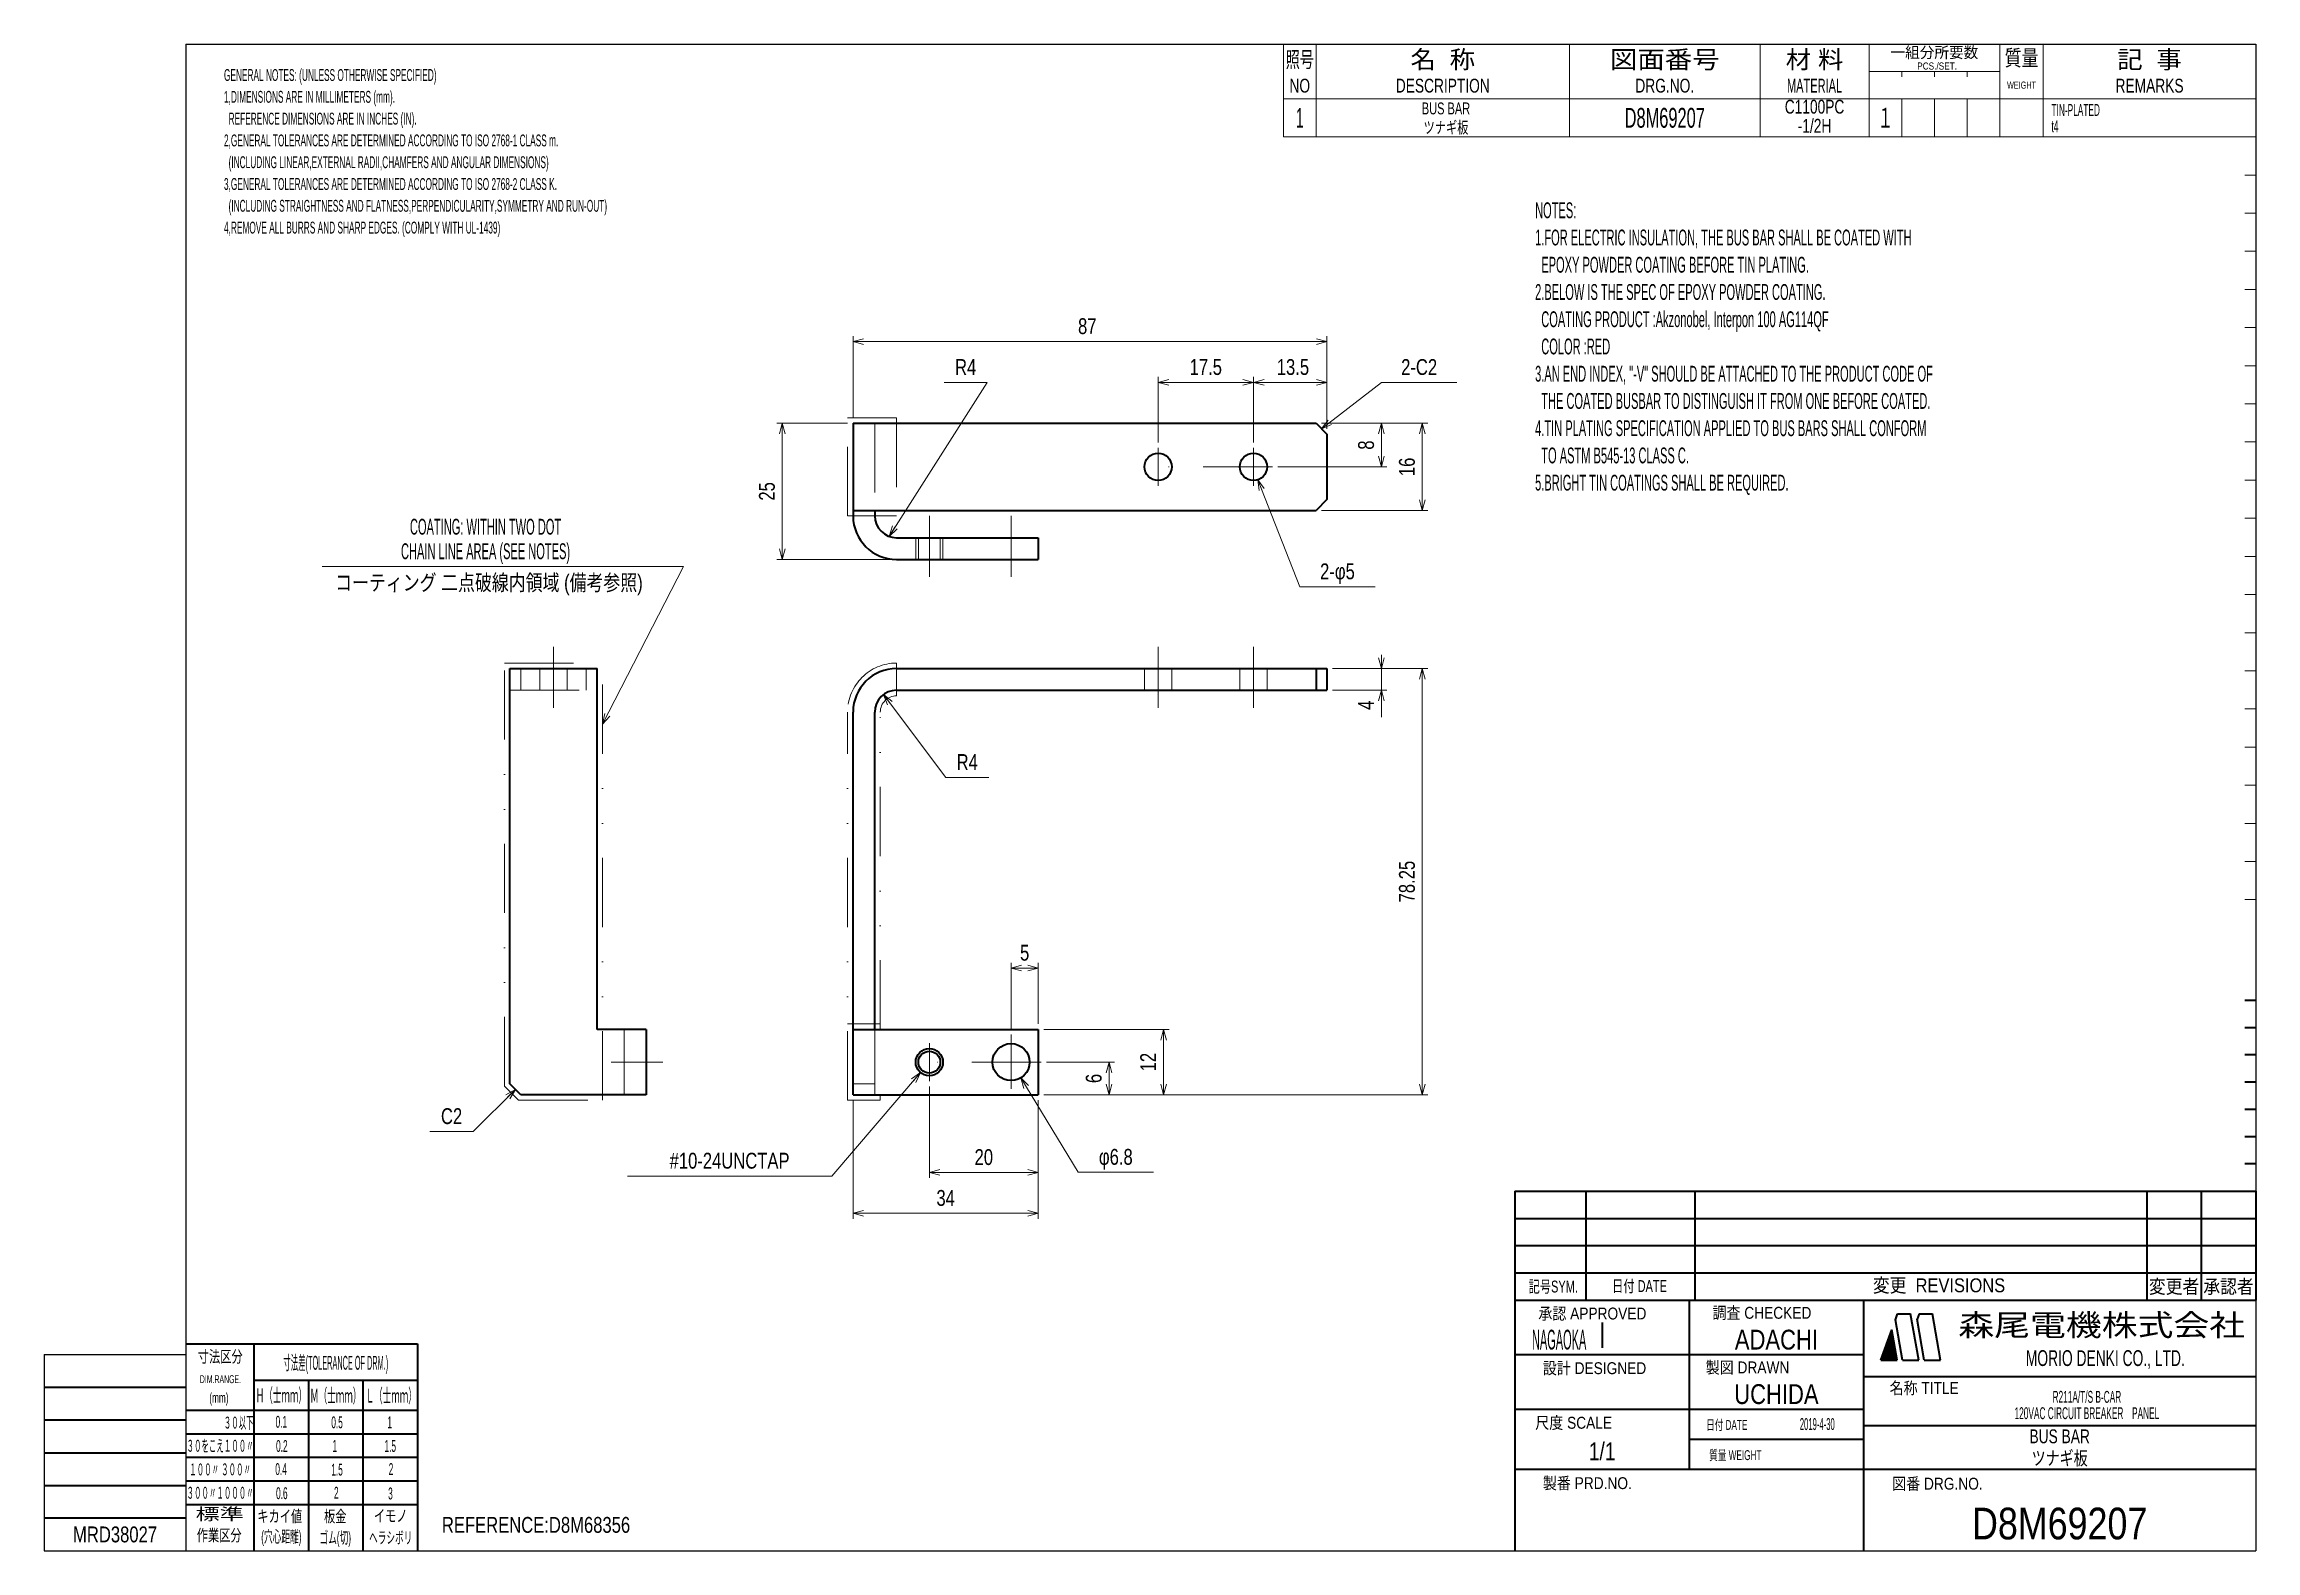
# Model space of a CAD drawing. Header units: millimetres. Extents: x 7 to 413, y 10 to 287.
import ezdxf
from ezdxf.enums import TextEntityAlignment as Align

# ---------------------------------------------------------------- set-up
doc = ezdxf.new("R2010")
doc.units = ezdxf.units.MM
for name, pattern in [('DASHDOT', [25.3, 12.7, -6.3, 0, -6.3]), ('DASHED', [19, 12.7, -6.3]), ('DIVIDE', [31.6, 12.7, -6.3, 0, -6.3, 0, -6.3])]:
    doc.linetypes.add(name, pattern=pattern)
for name, color, linetype in [('GR1_01', 7, 'Continuous'), ('GR1_02', 7, 'Continuous'), ('GR1_16', 7, 'Continuous'), ('図面枠D8M', 7, 'Continuous'), ('表題、部品表', 7, 'Continuous'), ('表題、部品表_01', 7, 'Continuous'), ('表題、部品表_02', 7, 'Continuous'), ('表題、部品表_03', 7, 'Continuous')]:
    doc.layers.add(name, color=color, linetype=linetype)
doc.styles.add('HG丸ｺﾞｼｯｸM-PRO', font='')
doc.styles.get('HG丸ｺﾞｼｯｸM-PRO').set_extended_font_data('HG丸ｺﾞｼｯｸM-PRO')

# ---------------------------------------------------------------- blocks, each defined once
blk = doc.blocks.new('BLKF024')
at = {"layer": '図面枠D8M', "color": 4, "linetype": 'Continuous', "lineweight": 13}
for p, q in [((344.778471, 46.998727), (346.524087, 48.744343)), ((344.8594, 47.221078), (346.502888, 48.864566)), ((344.940329, 47.443428), (346.48169, 48.984789)), ((345.021258, 47.665778), (346.460491, 49.105012)), ((345.102186, 47.888128), (346.439293, 49.225235)), ((345.183115, 48.110479), (346.418094, 49.345457)), ((345.264044, 48.332829), (346.396896, 49.46568)), ((345.344973, 48.555179), (346.375697, 49.585903)), ((345.425902, 48.777529), (346.354499, 49.706126)), ((345.506831, 48.999879), (346.3333, 49.826349)), ((345.58776, 49.22223), (346.312102, 49.946572)), ((345.668689, 49.44458), (346.290903, 50.066794)), ((345.749617, 49.66693), (346.269705, 50.187017)), ((345.830546, 49.88928), (346.248506, 50.30724)), ((345.911475, 50.111631), (346.227307, 50.427463)), ((345.992404, 50.333981), (346.206109, 50.547686)), ((346.073333, 50.556331), (346.18491, 50.667909)), ((346.154262, 50.778681), (346.163712, 50.788131)), ((344.157871, 45.246757), (346.693675, 47.782561)), ((344.211969, 45.442276), (346.672477, 47.902784)), ((344.292898, 45.664626), (346.651278, 48.023006)), ((344.299292, 45.246757), (346.714874, 47.662338)), ((344.373827, 45.886976), (346.63008, 48.143229)), ((344.440714, 45.246757), (346.736072, 47.542115)), ((344.454756, 46.109327), (346.608881, 48.263452)), ((344.535684, 46.331677), (346.587682, 48.383675)), ((344.582135, 45.246757), (346.757271, 47.421892)), ((344.616613, 46.554027), (346.566484, 48.503898)), ((344.697542, 46.776377), (346.545285, 48.624121)), ((344.723556, 45.246757), (346.778469, 47.301669)), ((344.864978, 45.246757), (346.799668, 47.181447)), ((345.006399, 45.246757), (346.820866, 47.061224)), ((345.147821, 45.246757), (346.842065, 46.941001)), ((345.289242, 45.246757), (346.863263, 46.820778)), ((345.430663, 45.246757), (346.884462, 46.700555)), ((345.572085, 45.246757), (346.90566, 46.580332)), ((345.713506, 45.246757), (346.926859, 46.46011)), ((345.854927, 45.246757), (346.948057, 46.339887)), ((345.996349, 45.246757), (346.969256, 46.219664)), ((346.13777, 45.246757), (346.990455, 46.099441)), ((346.279191, 45.246757), (347.011653, 45.979218)), ((346.420613, 45.246757), (347.032852, 45.858995)), ((346.562034, 45.246757), (347.05405, 45.738773)), ((346.703455, 45.246757), (347.075249, 45.61855)), ((346.844877, 45.246757), (347.096447, 45.498327)), ((346.986298, 45.246757), (347.117646, 45.378104)), ((347.12772, 45.246757), (347.138844, 45.257881))]:
    blk.add_line(p, q, dxfattribs=at)
blk = doc.blocks.new('BLKF023')
at = {"layer": '図面枠D8M', "color": 2, "linetype": 'Continuous', "lineweight": 25}
for p, q in [((33, 286.75), (413, 286.75)), ((33, 286.75), (33, 10.25)), ((413, 286.75), (413, 10.25)), ((7, 46.25), (7, 10.25)), ((7, 46.25), (33, 46.25)), ((7, 10.25), (413, 10.25))]:
    blk.add_line(p, q, dxfattribs=at)
at = {"layer": '図面枠D8M', "color": 4, "linetype": 'Continuous', "lineweight": 13}
for p, q in [((413, 269.75), (411, 269.75)), ((413, 262.75), (411, 262.75)), ((413, 255.75), (411, 255.75)), ((413, 248.75), (411, 248.75)), ((413, 241.75), (411, 241.75)), ((413, 234.75), (411, 234.75)), ((413, 227.75), (411, 227.75)), ((413, 220.75), (411, 220.75)), ((413, 213.75), (411, 213.75)), ((413, 206.75), (411, 206.75)), ((413, 199.75), (411, 199.75)), ((413, 192.75), (411, 192.75)), ((413, 185.75), (411, 185.75)), ((413, 178.75), (411, 178.75)), ((413, 171.75), (411, 171.75)), ((413, 164.75), (411, 164.75)), ((413, 157.75), (411, 157.75)), ((413, 150.75), (411, 150.75)), ((413, 143.75), (411, 143.75)), ((413, 136.75), (411, 136.75)), ((411, 129.75), (413, 129.75))]:
    blk.add_line(p, q, dxfattribs=at)
at = {"layer": '図面枠D8M', "color": 3, "linetype": 'Continuous', "lineweight": 35}
for p, q in [((413, 111.25), (411, 111.25)), ((413, 106.25), (411, 106.25)), ((413, 101.25), (411, 101.25)), ((413, 96.25), (411, 96.25)), ((413, 91.25), (411, 91.25)), ((413, 86.25), (411, 86.25)), ((413, 81.25), (411, 81.25)), ((277, 56.25), (277, 10.25)), ((277, 56.25), (413, 56.25)), ((309, 56.25), (309, 25.25)), ((341, 56.25), (341, 10.25)), ((346.84, 52.65), (347.23, 53.75)), ((347.23, 53.75), (349.64, 53.75)), ((351.14, 45.25), (349.64, 53.75)), ((351.18, 53.75), (350.82, 52.76)), ((351.18, 53.75), (353.64, 53.75)), ((355.14, 45.25), (353.64, 53.75)), ((293, 52.17), (293, 47.48)), ((344.14, 45.25), (346.16, 50.8)), ((347.14, 45.25), (346.16, 50.8)), ((348.14, 45.25), (346.84, 52.65)), ((352.14, 45.25), (350.82, 52.76)), ((33, 48.25), (75.5, 48.25)), ((45.5, 48.25), (45.5, 10.25)), ((75.5, 48.25), (75.5, 10.25)), ((277, 46.25), (341, 46.25)), ((344.14, 45.25), (347.14, 45.25)), ((348.14, 45.25), (351.14, 45.25)), ((352.14, 45.25), (355.14, 45.25)), ((45.5, 41.55), (75.5, 41.55)), ((55.5, 41.55), (55.5, 10.25)), ((65.5, 41.55), (65.5, 10.25)), ((341, 42.25), (413, 42.25)), ((7, 40.25), (33, 40.25)), ((7, 34.25), (33, 34.25)), ((33, 36.05), (75.5, 36.05)), ((277, 36.25), (341, 36.25)), ((341, 33.25), (413, 33.25)), ((33, 31.72), (75.5, 31.72)), ((309, 30.75), (341, 30.75)), ((7, 28.25), (33, 28.25)), ((33, 27.4), (75.5, 27.4)), ((277, 25.25), (413, 25.25)), ((7, 22.25), (33, 22.25)), ((33, 23.07), (75.5, 23.07)), ((33, 16.25), (7, 16.25)), ((33, 18.75), (75.5, 18.75))]:
    blk.add_line(p, q, dxfattribs=at)
at = {"layer": '図面枠D8M', "color": 4, "linetype": 'Continuous', "lineweight": 13}
blk.add_blockref('BLKF024', (0, 0), dxfattribs=at)
at = {"layer": '図面枠D8M', "color": 4, "linetype": 'Continuous', "lineweight": 13, "style": 'HG丸ｺﾞｼｯｸM-PRO'}
for s, height, width, p in [('承認 APPROVED', 2.1818, 0.863151, (291.21, 53.79)), ('調査 CHECKED', 2.182, 0.863174, (322.34, 53.92)), ('寸法差(TOLERANCE OF DRM.)', 2.5455, 0.382528, (60.52, 44.75)), ('設計 DESIGNED', 2.1818, 0.862613, (291.61, 43.76)), ('製図 DRAWN', 2.182, 0.863099, (319.7, 43.9)), ('DIM.RANGE.', 1.455, 0.522543, (39.35, 41.74)), ('名称 TITLE', 2.182, 0.862489, (352.13, 40.11)), ('Ｈ（士ｍｍ）', 2.545, 0.439786, (50.53, 38.76)), ('Ｍ（士ｍｍ）', 2.545, 0.439786, (60.52, 38.71)), ('Ｌ（士ｍｍ）', 2.545, 0.439786, (70.7, 38.71)), ('３０以下', 2.182, 0.44793, (42.7, 33.77)), ('0.1', 2.182, 0.522424, (50.53, 33.92)), ('0.5', 2.182, 0.522424, (60.76, 33.82)), ('1', 2.18, 0.521199, (70.42, 33.82)), ('尺度 SCALE', 2.182, 0.862581, (287.78, 33.74)), ('日付 DATE', 1.818, 0.618255, (315.88, 33.34)), ('３０をこえ１００〃', 2.182, 0.44793, (39.29, 29.52)), ('0.2', 2.182, 0.522424, (50.62, 29.48)), ('1', 2.18, 0.521199, (60.33, 29.48)), ('1.5', 2.182, 0.522424, (70.52, 29.48)), ('質量 WEIGHT', 1.818, 0.618812, (317.46, 27.8)), ('１００〃 ３００〃', 2.182, 0.448161, (39.29, 25.18)), ('0.4', 2.182, 0.522424, (50.48, 25.24)), ('1.5', 2.182, 0.522424, (60.76, 25.15)), ('2', 2.18, 0.521199, (70.66, 25.24)), ('３００〃１０００〃', 2.182, 0.44793, (39.29, 20.89)), ('0.6', 2.182, 0.522424, (50.62, 20.81)), ('2', 2.18, 0.521199, (60.62, 20.9)), ('3', 2.18, 0.521199, (70.56, 20.76)), ('製番 PRD.NO.', 2.182, 0.863299, (290.29, 22.66)), ('図番 DRG.NO.', 2.182, 0.863083, (354.56, 22.56)), ('キカイ値', 2.182, 0.692256, (50.24, 16.58)), ('板金', 2.182, 0.692256, (60.43, 16.58)), ('イモノ', 2.182, 0.692256, (70.61, 16.67))]:
    blk.add_text(s, height=height, dxfattribs=dict(at, width=width)).set_placement(p, align=Align.MIDDLE_CENTER)
at = {"layer": '図面枠D8M', "color": 2, "linetype": 'Continuous', "lineweight": 25, "style": 'HG丸ｺﾞｼｯｸM-PRO', "width": 1.206081}
blk.add_text('森尾電機株式会社', height=4, dxfattribs=at).set_placement((384.72, 51.68), align=Align.MIDDLE_CENTER)
at = {"layer": '図面枠D8M', "color": 4, "linetype": 'Continuous', "lineweight": 13, "style": 'HG丸ｺﾞｼｯｸM-PRO'}
for s, height, width, p in [('寸法区分', 2.182, 0.692256, (39.31, 44.15)), ('(mm)', 1.818, 0.619256, (39.07, 36.89)), ('標準', 2.182, 1.489301, (39.21, 15.25)), ('作業区分', 2.182, 0.692256, (39.12, 11.35)), ('(穴心距離)', 2.182, 0.521231, (50.53, 11.11)), ('ゴム(切)', 2.182, 0.521232, (60.43, 10.92)), ('ヘラシボリ', 2.182, 0.521228, (70.61, 10.92))]:
    blk.add_text(s, height=height, dxfattribs=dict(at, width=width)).set_placement(p, align=Align.BOTTOM_CENTER)
at = {"layer": '図面枠D8M', "color": 3, "linetype": 'Continuous', "lineweight": 35, "style": 'HG丸ｺﾞｼｯｸM-PRO', "width": 0.652197}
blk.add_text('MORIO DENKI CO., LTD.', height=2.9091, dxfattribs=at).set_placement((385.38, 45.61), align=Align.MIDDLE_CENTER)
blk = doc.blocks.new('BLKF025')
at = {"layer": '図面枠D8M', "color": 3, "linetype": 'Continuous', "lineweight": 35, "style": 'HG丸ｺﾞｼｯｸM-PRO'}
for s, height, width, p in [('NAGAOKA', 3.636, 0.414524, (285.11, 49)), ('ADACHI', 3.636, 0.830909, (325, 49)), ('UCHIDA', 3.636, 0.830691, (325, 39)), ('120VAC CIRCUIT BREAKER\u3000PANEL', 2.1818, 0.522056, (382, 35.5)), ('R211A/T/S B-CAR', 2.1818, 0.521766, (382, 38.5)), ('2019-4-30', 2.182, 0.482367, (332.5, 33.5)), ('BUS BAR', 2.545, 0.742441, (377, 31.25)), ('1/1', 3.273, 0.80628, (293, 28.5)), ('D8M69207', 5.818, 0.845432, (377, 15.25))]:
    blk.add_text(s, height=height, dxfattribs=dict(at, width=width)).set_placement(p, align=Align.MIDDLE_CENTER)
blk = doc.blocks.new('BLKF027')
at = {"layer": '図面枠D8M', "color": 3, "linetype": 'Continuous', "lineweight": 35}
for p, q in [((277, 61.25), (413, 61.25)), ((277, 61.25), (277, 56.25)), ((290, 61.25), (290, 56.25)), ((310, 61.25), (310, 56.25)), ((393, 61.25), (393, 56.25)), ((403, 61.25), (403, 56.25)), ((413, 61.25), (413, 56.25)), ((277, 56.25), (413, 56.25))]:
    blk.add_line(p, q, dxfattribs=at)
at = {"layer": '図面枠D8M', "color": 4, "linetype": 'Continuous', "lineweight": 13, "style": 'HG丸ｺﾞｼｯｸM-PRO'}
for s, height, width, p in [('記号SYM.', 2.182, 0.69227, (284.03, 58.74)), ('日付 DATE', 2.182, 0.692507, (299.87, 58.83)), ('変更  REVISIONS', 2.5455, 0.887352, (354.85, 58.97)), ('変更者', 2.545, 0.887717, (398, 58.75)), ('承認者', 2.545, 0.887717, (408, 58.75))]:
    blk.add_text(s, height=height, dxfattribs=dict(at, width=width)).set_placement(p, align=Align.MIDDLE_CENTER)
blk = doc.blocks.new('BLKF026')
at = {"layer": '図面枠D8M', "color": 3, "linetype": 'Continuous', "lineweight": 35}
blk.add_blockref('BLKF027', (0, 0), dxfattribs=at)
blk = doc.blocks.new('BLKF029')
at = {"layer": '図面枠D8M', "color": 3, "linetype": 'Continuous', "lineweight": 35}
for p, q in [((277, 66.25), (413, 66.25)), ((277, 66.25), (277, 61.25)), ((290, 66.25), (290, 61.25)), ((310, 66.25), (310, 61.25)), ((393, 66.25), (393, 61.25)), ((403, 66.25), (403, 61.25)), ((413, 66.25), (413, 61.25)), ((277, 61.25), (413, 61.25))]:
    blk.add_line(p, q, dxfattribs=at)
blk = doc.blocks.new('BLKF028')
at = {"layer": '図面枠D8M', "color": 3, "linetype": 'Continuous', "lineweight": 35}
blk.add_blockref('BLKF029', (0, 0), dxfattribs=at)
blk = doc.blocks.new('BLKF031')
at = {"layer": '図面枠D8M', "color": 3, "linetype": 'Continuous', "lineweight": 35}
for p, q in [((277, 71.25), (413, 71.25)), ((277, 71.25), (277, 66.25)), ((290, 71.25), (290, 66.25)), ((310, 71.25), (310, 66.25)), ((393, 71.25), (393, 66.25)), ((403, 71.25), (403, 66.25)), ((413, 71.25), (413, 66.25)), ((277, 66.25), (413, 66.25))]:
    blk.add_line(p, q, dxfattribs=at)
blk = doc.blocks.new('BLKF030')
at = {"layer": '図面枠D8M', "color": 3, "linetype": 'Continuous', "lineweight": 35}
blk.add_blockref('BLKF031', (0, 0), dxfattribs=at)
blk = doc.blocks.new('BLKF033')
at = {"layer": '図面枠D8M', "color": 3, "linetype": 'Continuous', "lineweight": 35}
for p, q in [((277, 76.25), (413, 76.25)), ((277, 76.25), (277, 71.25)), ((290, 76.25), (290, 71.25)), ((310, 76.25), (310, 71.25)), ((393, 76.25), (393, 71.25)), ((403, 76.25), (403, 71.25)), ((413, 76.25), (413, 71.25)), ((277, 71.25), (413, 71.25))]:
    blk.add_line(p, q, dxfattribs=at)
blk = doc.blocks.new('BLKF032')
at = {"layer": '図面枠D8M', "color": 3, "linetype": 'Continuous', "lineweight": 35}
blk.add_blockref('BLKF033', (0, 0), dxfattribs=at)
blk = doc.blocks.new('BLKF035')
at = {"layer": '表題、部品表_01', "color": 4, "linetype": 'Continuous', "lineweight": 13}
for p, q in [((234.5, 286.75), (234.5, 276.75)), ((234.5, 286.75), (413, 286.75)), ((240.5, 286.75), (240.5, 276.75)), ((287, 286.75), (287, 276.75)), ((322, 286.75), (322, 276.75)), ((342, 286.75), (342, 276.75)), ((366, 286.75), (366, 276.75)), ((374, 286.75), (374, 276.75)), ((413, 286.75), (413, 276.75)), ((342, 281.75), (366, 281.75)), ((348, 280.75), (348, 281.75)), ((354, 281.75), (354, 280.75)), ((360, 281.75), (360, 280.75)), ((234.5, 276.75), (413, 276.75))]:
    blk.add_line(p, q, dxfattribs=at)
at = {"layer": '表題、部品表_01', "color": 3, "linetype": 'Continuous', "lineweight": 35, "style": 'HG丸ｺﾞｼｯｸM-PRO'}
for s, height, width, p in [('照号', 2.909, 0.651535, (237.5, 283.95)), ('名  称', 3.273, 1.042426, (263.75, 283.95)), ('図面番号', 3.273, 1.127518, (304.5, 283.95)), ('材 料', 3.273, 1.042439, (332, 283.95)), ('一組分所要数', 2.036, 0.966638, (354, 285.25)), ('質量', 2.909, 0.781842, (370, 284.25)), ('記  事', 3.273, 1.042426, (393.5, 283.95)), ('NO', 2.545, 0.740841, (237.5, 279.15)), ('DESCRIPTION', 2.5455, 0.741365, (263.75, 279.15)), ('DRG.NO.', 2.545, 0.741189, (304.5, 279.15)), ('MATERIAL', 2.545, 0.594756, (332, 279.15)), ('PCS./SET.', 1.309, 0.862935, (354.5, 282.75)), ('REMARKS', 2.545, 0.742803, (393.5, 279.15)), ('WEIGHT', 1.309, 0.635507, (370, 279.25))]:
    blk.add_text(s, height=height, dxfattribs=dict(at, width=width)).set_placement(p, align=Align.MIDDLE_CENTER)
blk = doc.blocks.new('BLKF034')
at = {"layer": '表題、部品表_01', "color": 3, "linetype": 'Continuous', "lineweight": 13}
blk.add_blockref('BLKF035', (0, 0), dxfattribs=at)
blk = doc.blocks.new('BLKF036')
at = {"layer": '表題、部品表_02', "color": 4, "linetype": 'Continuous', "lineweight": 13}
for p, q in [((234.5, 276.75), (234.5, 269.75)), ((234.5, 276.75), (413, 276.75)), ((240.5, 276.75), (240.5, 269.75)), ((287, 276.75), (287, 269.75)), ((322, 276.75), (322, 269.75)), ((342, 276.75), (342, 269.75)), ((348, 276.75), (348, 269.75)), ((354, 276.75), (354, 269.75)), ((360, 269.75), (360, 276.75)), ((366, 276.75), (366, 269.75)), ((374, 276.75), (374, 269.75)), ((413, 276.75), (413, 269.75)), ((234.5, 269.75), (413, 269.75))]:
    blk.add_line(p, q, dxfattribs=at)
blk = doc.blocks.new('FXTIP_ARROW_S')
at = {"color": 0, "linetype": 'Continuous', "lineweight": -2}
for q in [(-1, 0), (-0.97, 0.26), (-0.97, -0.26)]:
    blk.add_line((0, 0), q, dxfattribs=at)
blk = doc.blocks.new('FXTIP_ARROW_E')
at = {"color": 0, "linetype": 'Continuous', "lineweight": -2}
for q in [(-1, 0), (-0.97, 0.26), (-0.97, -0.26)]:
    blk.add_line((0, 0), q, dxfattribs=at)
blk = doc.blocks.new('BLKF039')
at = {"layer": 'GR1_01', "color": 3, "linetype": 'Continuous', "lineweight": 35}
for p, q in [((155.49, 217.18), (155.49, 200.18)), ((155.49, 217.18), (240.49, 217.18)), ((240.49, 217.18), (242.49, 215.18)), ((242.49, 215.18), (242.49, 203.18)), ((242.49, 203.18), (240.49, 201.18)), ((155.49, 201.18), (240.49, 201.18)), ((159.49, 201.18), (159.49, 200.18)), ((163.49, 196.18), (189.49, 196.18)), ((189.49, 196.18), (189.49, 192.18)), ((163.49, 192.18), (189.49, 192.18))]:
    blk.add_line(p, q, dxfattribs=at)
at = {"layer": 'GR1_01', "color": 4, "linetype": 'DASHED', "lineweight": 13}
for p, q in [((159.49, 217.18), (159.49, 201.18)), ((166.99, 196.18), (166.99, 192.18)), ((167.49, 196.18), (167.49, 192.18)), ((171.49, 196.18), (171.49, 192.18)), ((171.99, 196.18), (171.99, 192.18))]:
    blk.add_line(p, q, dxfattribs=at)
at = {"layer": 'GR1_01', "color": 3, "linetype": 'Continuous', "lineweight": 35}
for centre in [(211.49, 209.18), (228.99, 209.18)]:
    blk.add_circle(centre, 2.5, dxfattribs=at)
for radius in [8, 4]:
    blk.add_arc((163.49, 200.18), radius, 180, 270, dxfattribs=at)
blk = doc.blocks.new('BLKF038')
at = {"layer": 'GR1_01', "color": 4, "linetype": 'DASHDOT', "lineweight": 13}
for p, q in [((211.49, 205.68), (211.49, 212.68)), ((228.99, 205.68), (228.99, 212.68)), ((232.49, 209.18), (207.99, 209.18)), ((169.49, 200.18), (169.49, 188.98)), ((184.49, 188.98), (184.49, 200.18))]:
    blk.add_line(p, q, dxfattribs=at)
at = {"layer": 'GR1_01', "color": 3, "linetype": 'Continuous', "lineweight": 35}
blk.add_blockref('BLKF039', (0, 0), dxfattribs=at)
blk = doc.blocks.new('BLKF041')
at = {"layer": 'GR1_01', "color": 3, "linetype": 'Continuous', "lineweight": 35}
for p, q in [((92.49, 95.93), (92.49, 172.18)), ((92.49, 172.18), (108.49, 172.18)), ((108.49, 105.93), (108.49, 172.18)), ((117.49, 105.93), (108.49, 105.93)), ((117.49, 105.93), (117.49, 93.93)), ((94.49, 93.93), (92.49, 95.93)), ((117.49, 93.93), (94.49, 93.93))]:
    blk.add_line(p, q, dxfattribs=at)
at = {"layer": 'GR1_01', "color": 4, "linetype": 'DASHED', "lineweight": 13}
for p, q in [((94.49, 168.18), (94.49, 172.18)), ((97.99, 168.18), (97.99, 172.18)), ((102.99, 168.18), (102.99, 172.18)), ((106.49, 168.18), (106.49, 172.18)), ((92.49, 168.18), (108.49, 168.18)), ((113.49, 93.93), (113.49, 105.93))]:
    blk.add_line(p, q, dxfattribs=at)
blk = doc.blocks.new('BLKF040')
at = {"layer": 'GR1_01', "color": 4, "linetype": 'DASHDOT', "lineweight": 13}
for p, q in [((100.49, 176.18), (100.49, 164.98)), ((120.54, 99.93), (111.05, 99.93))]:
    blk.add_line(p, q, dxfattribs=at)
at = {"layer": 'GR1_01', "color": 3, "linetype": 'Continuous', "lineweight": 35}
blk.add_blockref('BLKF041', (0, 0), dxfattribs=at)
blk = doc.blocks.new('BLKF043')
at = {"layer": 'GR1_01', "color": 3, "linetype": 'Continuous', "lineweight": 35}
for p, q in [((163.49, 172.18), (242.49, 172.18)), ((240.49, 172.18), (240.49, 168.18)), ((242.49, 172.18), (242.49, 168.18)), ((163.49, 168.18), (242.49, 168.18)), ((155.49, 93.93), (155.49, 164.18)), ((159.49, 105.93), (159.49, 164.18)), ((155.49, 105.93), (189.49, 105.93)), ((189.49, 105.93), (189.49, 93.93)), ((155.49, 93.93), (189.49, 93.93))]:
    blk.add_line(p, q, dxfattribs=at)
at = {"layer": 'GR1_01', "color": 4, "linetype": 'DASHED', "lineweight": 13}
for p, q in [((208.99, 168.18), (208.99, 172.18)), ((213.99, 168.18), (213.99, 172.18)), ((226.49, 168.18), (226.49, 172.18)), ((231.49, 168.18), (231.49, 172.18)), ((159.49, 93.93), (159.49, 105.93)), ((155.49, 95.93), (159.49, 95.93))]:
    blk.add_line(p, q, dxfattribs=at)
at = {"layer": 'GR1_01', "color": 3, "linetype": 'Continuous', "lineweight": 35}
for centre, radius in [((169.49, 99.93), 2.5), ((169.49, 99.93), 2), ((184.49, 99.93), 3.4)]:
    blk.add_circle(centre, radius, dxfattribs=at)
for radius in [8, 4]:
    blk.add_arc((163.49, 164.18), radius, 90, 180, dxfattribs=at)
blk = doc.blocks.new('BLKF042')
at = {"layer": 'GR1_01', "color": 4, "linetype": 'DASHDOT', "lineweight": 13}
for p, q in [((211.49, 176.18), (211.49, 164.98)), ((228.99, 176.18), (228.99, 164.98)), ((169.49, 96.43), (169.49, 103.43)), ((184.49, 95), (184.49, 104.98)), ((190.01, 99.93), (165.99, 99.93))]:
    blk.add_line(p, q, dxfattribs=at)
at = {"layer": 'GR1_01', "color": 3, "linetype": 'Continuous', "lineweight": 35}
blk.add_blockref('BLKF043', (0, 0), dxfattribs=at)
blk = doc.blocks.new('BLKF044')
at = {"layer": 'GR1_16', "color": 4, "linetype": 'DIVIDE', "lineweight": 13}
for p, q in [((91.49, 173.18), (109.49, 173.18)), ((91.49, 95.52), (91.49, 173.18)), ((109.49, 92.93), (109.49, 173.18)), ((91.49, 95.52), (94.07, 92.93)), ((94.07, 92.93), (109.49, 92.93))]:
    blk.add_line(p, q, dxfattribs=at)
blk = doc.blocks.new('BLKF045')
at = {"layer": 'GR1_16', "color": 4, "linetype": 'DIVIDE', "lineweight": 13}
for p, q in [((154.49, 200.18), (154.49, 218.18)), ((154.49, 218.18), (163.49, 218.18)), ((163.49, 218.18), (163.49, 200.18)), ((154.49, 200.18), (163.49, 200.18))]:
    blk.add_line(p, q, dxfattribs=at)
blk = doc.blocks.new('BLKF046')
at = {"layer": 'GR1_16', "color": 4, "linetype": 'DIVIDE', "lineweight": 13}
for p, q in [((163.49, 173.18), (163.49, 167.18)), ((154.49, 92.93), (154.49, 164.18)), ((160.49, 105.93), (160.49, 164.18)), ((154.49, 106.93), (160.49, 106.93)), ((160.49, 92.93), (160.49, 93.93)), ((154.49, 92.93), (160.49, 92.93))]:
    blk.add_line(p, q, dxfattribs=at)
for radius in [9, 3]:
    blk.add_arc((163.49, 164.18), radius, 90, 180, dxfattribs=at)

msp = doc.modelspace()

# ---------------------------------------------------------------- linework, layer by layer
at = {"layer": 'GR1_02', "color": 4, "linetype": 'Continuous', "lineweight": 13}
for p, q in [((155.49, 218.18), (155.49, 233.18)), ((155.49, 232.18), (242.49, 232.18)), ((242.49, 216.18), (242.49, 233.18)), ((162.11, 196.43), (180.12, 224.68)), ((180.12, 224.68), (172.2, 224.68)), ((211.49, 213.68), (211.49, 225.68)), ((211.49, 224.68), (228.99, 224.68)), ((228.99, 213.68), (228.99, 225.68)), ((228.99, 224.68), (242.49, 224.68)), ((241.49, 216.18), (252.49, 224.68)), ((242.49, 216.18), (242.49, 225.68)), ((252.49, 224.68), (266.33, 224.68)), ((154.49, 217.18), (141.49, 217.18)), ((142.49, 192.18), (142.49, 217.18)), ((241.49, 217.18), (260.99, 217.18)), ((241.49, 217.18), (253.49, 217.18)), ((252.49, 209.18), (252.49, 217.18)), ((259.99, 201.18), (259.99, 217.18)), ((233.49, 209.18), (253.49, 209.18)), ((229.79, 206.82), (237.49, 187.18)), ((241.49, 201.18), (260.99, 201.18)), ((162.49, 192.18), (141.49, 192.18)), ((237.49, 187.18), (251.33, 187.18)), ((252.49, 172.18), (252.49, 174.68)), ((243.49, 172.18), (253.49, 172.18)), ((243.49, 172.18), (260.99, 172.18)), ((252.49, 168.18), (252.49, 172.18)), ((259.99, 93.93), (259.99, 172.18)), ((161.09, 167.38), (172.49, 152.18)), ((243.49, 168.18), (253.49, 168.18)), ((252.49, 163.22), (252.49, 168.18)), ((172.49, 152.18), (180.41, 152.18)), ((184.49, 105.98), (184.49, 118.18)), ((189.49, 106.93), (189.49, 118.18)), ((184.49, 117.18), (189.49, 117.18)), ((190.49, 105.93), (213.49, 105.93)), ((212.49, 93.93), (212.49, 105.93)), ((167.86, 98.03), (151.58, 79.01)), ((191.01, 99.93), (203.49, 99.93)), ((202.49, 93.93), (202.49, 99.93)), ((93.49, 94.93), (85.74, 87.19)), ((169.49, 95.43), (169.49, 78.68)), ((186.26, 97.03), (196.8, 79.72)), ((190.49, 93.93), (260.99, 93.93)), ((190.49, 93.93), (213.49, 93.93)), ((190.49, 93.93), (203.49, 93.93)), ((155.49, 92.93), (155.49, 71.18)), ((189.49, 92.93), (189.49, 71.18)), ((189.49, 92.93), (189.49, 78.68)), ((85.74, 87.19), (77.82, 87.19)), ((151.58, 79.01), (114.06, 79.01)), ((169.49, 79.68), (189.49, 79.68)), ((196.8, 79.72), (210.64, 79.72)), ((155.49, 72.18), (189.49, 72.18))]:
    msp.add_line(p, q, dxfattribs=at)
at = {"layer": 'GR1_16', "color": 4, "linetype": 'Continuous', "lineweight": 13}
for p, q in [((124.37, 190.87), (58.02, 190.87)), ((109.49, 161.96), (124.37, 190.87))]:
    msp.add_line(p, q, dxfattribs=at)

# ---------------------------------------------------------------- block references
at = {"layer": 'GR1_01', "color": 4, "linetype": 'DASHDOT', "lineweight": 13}
for name in ['BLKF038', 'BLKF040', 'BLKF042']:
    msp.add_blockref(name, (0, 0), dxfattribs=at)
at = {"layer": 'GR1_02', "color": 4, "linetype": 'Continuous', "lineweight": 13, "xscale": 2, "yscale": 2}
for name, p, rotation in [('FXTIP_ARROW_S', (155.49, 232.18), 180), ('FXTIP_ARROW_E', (242.49, 232.18), 360), ('FXTIP_ARROW_S', (211.49, 224.68), 180), ('FXTIP_ARROW_E', (228.99, 224.68), 360), ('FXTIP_ARROW_S', (228.99, 224.68), 180), ('FXTIP_ARROW_E', (242.49, 224.68), 360), ('FXTIP_ARROW_E', (142.49, 217.18), 90), ('FXTIP_ARROW_S', (241.49, 216.18), 217.6942404666891), ('FXTIP_ARROW_E', (252.49, 217.18), 90), ('FXTIP_ARROW_E', (259.99, 217.18), 90), ('FXTIP_ARROW_S', (252.49, 209.18), 270), ('FXTIP_ARROW_S', (229.79, 206.82), 111.3973252209038), ('FXTIP_ARROW_S', (259.99, 201.18), 270), ('FXTIP_ARROW_S', (162.11, 196.43), 237.4774012752931), ('FXTIP_ARROW_S', (142.49, 192.18), 270), ('FXTIP_ARROW_S', (252.49, 172.18), 270), ('FXTIP_ARROW_E', (259.99, 172.18), 90), ('FXTIP_ARROW_S', (161.09, 167.38), 126.8698976458435), ('FXTIP_ARROW_E', (252.49, 168.18), 90), ('FXTIP_ARROW_S', (184.49, 117.18), 180), ('FXTIP_ARROW_E', (189.49, 117.18), 360), ('FXTIP_ARROW_E', (212.49, 105.93), 90), ('FXTIP_ARROW_S', (167.86, 98.03), 49.43089229903843), ('FXTIP_ARROW_E', (202.49, 99.93), 90), ('FXTIP_ARROW_S', (93.49, 94.93), 45), ('FXTIP_ARROW_S', (186.26, 97.03), 121.3485460299174), ('FXTIP_ARROW_S', (202.49, 93.93), 270), ('FXTIP_ARROW_S', (212.49, 93.93), 270), ('FXTIP_ARROW_S', (259.99, 93.93), 270), ('FXTIP_ARROW_S', (169.49, 79.68), 180), ('FXTIP_ARROW_E', (189.49, 79.68), 360), ('FXTIP_ARROW_S', (155.49, 72.18), 180), ('FXTIP_ARROW_E', (189.49, 72.18), 360)]:
    msp.add_blockref(name, p, dxfattribs=dict(at, rotation=rotation))
at = {"layer": 'GR1_16', "color": 4, "linetype": 'DIVIDE', "lineweight": 13}
for name in ['BLKF045', 'BLKF044', 'BLKF046']:
    msp.add_blockref(name, (0, 0), dxfattribs=at)
at = {"layer": 'GR1_16', "color": 4, "linetype": 'Continuous', "lineweight": 13, "xscale": 2, "yscale": 2, "rotation": 242.7714480522196}
msp.add_blockref('FXTIP_ARROW_S', (109.49, 161.96), dxfattribs=at)
at = {"layer": '図面枠D8M', "color": 4, "linetype": 'Continuous', "lineweight": 13}
msp.add_blockref('BLKF023', (0, 0), dxfattribs=at)
at = {"layer": '図面枠D8M', "color": 3, "linetype": 'Continuous', "lineweight": 35}
for name in ['BLKF032', 'BLKF030', 'BLKF028', 'BLKF026', 'BLKF025']:
    msp.add_blockref(name, (0, 0), dxfattribs=at)
at = {"layer": '表題、部品表_01', "color": 3, "linetype": 'Continuous', "lineweight": 13}
msp.add_blockref('BLKF034', (0, 0), dxfattribs=at)
at = {"layer": '表題、部品表_02', "color": 4, "linetype": 'Continuous', "lineweight": 13}
msp.add_blockref('BLKF036', (0, 0), dxfattribs=at)

# ---------------------------------------------------------------- texts
at = {"layer": 'GR1_02', "color": 3, "linetype": 'Continuous', "lineweight": 35, "style": 'HG丸ｺﾞｼｯｸM-PRO'}
for s, height, rotation, width, p in [('87', 2.909, 0, 0.784542, (198.49, 232.68)), ('17.5', 2.909, 0, 0.784749, (220.24, 225.18)), ('13.5', 2.909, 0, 0.784749, (236.24, 225.18)), ('8', 2.91, 90, 0.784542, (251.99, 213.18)), ('16', 2.909, 90, 0.784542, (259.49, 209.18)), ('25', 2.909, 90, 0.784542, (141.99, 204.68)), ('4', 2.91, 90, 0.784542, (251.99, 165.43)), ('78.25', 2.909, 90, 0.7847, (259.49, 133.06)), ('5', 2.91, 0, 0.784542, (186.99, 117.68)), ('6', 2.91, 90, 0.784542, (201.99, 96.93)), ('12', 2.909, 90, 0.784542, (211.99, 99.93)), ('20', 2.909, 0, 0.784542, (179.49, 80.18)), ('34', 2.909, 0, 0.784542, (172.49, 72.68))]:
    msp.add_text(s, height=height, rotation=rotation, dxfattribs=dict(at, width=width)).set_placement(p, align=Align.BOTTOM_CENTER)
for s, height, width, p in [('R4', 2.909, 0.783055, (176.16, 225.18)), ('2-C2', 2.909, 0.783285, (259.41, 225.18)), ('2-φ5', 2.909, 0.783086, (244.41, 187.68)), ('R4', 2.909, 0.783055, (176.45, 152.68)), ('C2', 2.909, 0.78334, (81.78, 87.69)), ('#10-24UNCTAP', 2.9091, 0.783218, (132.82, 79.51)), ('φ6.8', 2.909, 0.783726, (203.72, 80.22))]:
    msp.add_text(s, height=height, dxfattribs=dict(at, width=width)).set_placement(p, align=Align.BOTTOM_CENTER)
at = {"layer": 'GR1_16', "color": 3, "linetype": 'Continuous', "lineweight": 35, "style": 'HG丸ｺﾞｼｯｸM-PRO'}
for s, width, p in [('COATING: WITHIN TWO DOT', 0.522323, (88.02, 195.87)), ('CHAIN LINE AREA (SEE NOTES)', 0.522176, (88.02, 191.37))]:
    msp.add_text(s, height=2.9091, dxfattribs=dict(at, width=width)).set_placement(p, align=Align.BOTTOM_CENTER)
at = {"layer": 'GR1_16', "color": 3, "linetype": 'Continuous', "lineweight": 35, "style": 'HG丸ｺﾞｼｯｸM-PRO', "width": 0.781951}
msp.add_text('コーティング 二点破線内領域 (備考参照)', height=2.9091, dxfattribs=at).set_placement((88.64, 187.95), align=Align.MIDDLE_CENTER)
at = {"layer": '図面枠D8M', "color": 3, "linetype": 'Continuous', "lineweight": 35, "style": 'HG丸ｺﾞｼｯｸM-PRO'}
for s, width, p in [('GENERAL NOTES: (UNLESS OTHERWISE SPECIFIED)', 0.52211, (40, 282.19)), ('1,DIMENSIONS ARE IN MILLIMETERS (mm).', 0.522052, (40, 278.19)), ('  REFERENCE DIMENSIONS ARE IN INCHES (IN).', 0.522009, (40, 274.19)), ('2,GENERAL TOLERANCES ARE DETERMINED ACCORDING TO ISO 2768-1 CLASS m.', 0.522186, (40, 270.19)), ('  (INCLUDING LINEAR,EXTERNAL RADII,CHAMFERS AND ANGULAR DIMENSIONS)', 0.522355, (40, 266.19)), ('3,GENERAL TOLERANCES ARE DETERMINED ACCORDING TO ISO 2768-2 CLASS K.', 0.52223, (40, 262.19)), ('  (INCLUDING STRAIGHTNESS AND FLATNESS,PERPENDICULARITY,SYMMETRY AND RUN-OUT)', 0.522087, (40, 258.19)), ('4,REMOVE ALL BURRS AND SHARP EDGES. (COMPLY WITH UL-1439)', 0.52235, (40, 254.19))]:
    msp.add_text(s, height=2.1818, dxfattribs=dict(at, width=width)).set_placement(p, align=Align.TOP_LEFT)
for s, height, width, p in [('ツナギ板', 2.545, 0.741121, (377, 27.25)), ('MRD38027', 2.909, 0.783793, (20, 13.25))]:
    msp.add_text(s, height=height, dxfattribs=dict(at, width=width)).set_placement(p, align=Align.MIDDLE_CENTER)
at = {"layer": '図面枠D8M', "color": 3, "linetype": 'Continuous', "lineweight": 35, "style": 'HG丸ｺﾞｼｯｸM-PRO', "width": 0.783725}
msp.add_text('REFERENCE:D8M68356', height=2.9091, dxfattribs=at).set_placement((80, 15), align=Align.MIDDLE_LEFT)
at = {"layer": '表題、部品表', "color": 3, "linetype": 'Continuous', "lineweight": 35, "style": 'HG丸ｺﾞｼｯｸM-PRO'}
for s, height, width, p in [('NOTES:', 2.909, 0.521723, (280.7, 256.28)), ('1.FOR ELECTRIC INSULATION, THE BUS BAR SHALL BE COATED WITH ', 2.9091, 0.522417, (280.7, 251.28)), ('  EPOXY POWDER COATING BEFORE TIN PLATING.', 2.9091, 0.522634, (280.7, 246.28)), ('2.BELOW IS THE SPEC OF EPOXY POWDER COATING.', 2.9091, 0.522562, (280.7, 241.28)), ('  COATING PRODUCT :Akzonobel, Interpon 100 AG114QF', 2.9091, 0.522597, (280.7, 236.28)), ('  COLOR :RED', 2.9091, 0.522617, (280.7, 231.28)), ('3.AN END INDEX, "-V" SHOULD BE ATTACHED TO THE PRODUCT CODE OF ', 2.9091, 0.522378, (280.7, 226.28)), ('  THE COATED BUSBAR TO DISTINGUISH IT FROM ONE BEFORE COATED.', 2.9091, 0.522152, (280.7, 221.28)), ('4.TIN PLATING SPECIFICATION APPLIED TO BUS BARS SHALL CONFORM ', 2.9091, 0.522557, (280.7, 216.28)), ('  TO ASTM B545-13 CLASS C.', 2.9091, 0.522487, (280.7, 211.28)), ('5.BRIGHT TIN COATINGS SHALL BE REQUIRED.', 2.9091, 0.522387, (280.7, 206.28))]:
    msp.add_text(s, height=height, dxfattribs=dict(at, width=width)).set_placement(p, align=Align.MIDDLE_LEFT)
at = {"layer": '表題、部品表_03', "color": 3, "linetype": 'Continuous', "lineweight": 35, "style": 'HG丸ｺﾞｼｯｸM-PRO'}
for s, height, width, p in [('BUS BAR', 2.182, 0.692724, (264.34, 274.97)), ('1', 3.64, 0.521199, (237.5, 273.25)), ('ツナギ板', 2.182, 0.692256, (264.34, 271.47)), ('D8M69207', 3.636, 0.619412, (304.5, 273.25)), ('１', 3.64, 0.578238, (345, 273.25))]:
    msp.add_text(s, height=height, dxfattribs=dict(at, width=width)).set_placement(p, align=Align.MIDDLE_CENTER)
for s, width, p in [('C1100PC', 0.740867, (332, 273.25)), ('-1/2H', 0.740841, (332, 269.75))]:
    msp.add_text(s, height=2.545, dxfattribs=dict(at, width=width)).set_placement(p, align=Align.BOTTOM_CENTER)
for s, width, p in [('t4', 0.521291, (375.5, 271.69)), ('TIN-PLATED', 0.522156, (375.5, 274.69))]:
    msp.add_text(s, height=2.182, dxfattribs=dict(at, width=width)).set_placement(p, align=Align.MIDDLE_LEFT)

doc.saveas('drawing.dxf')
